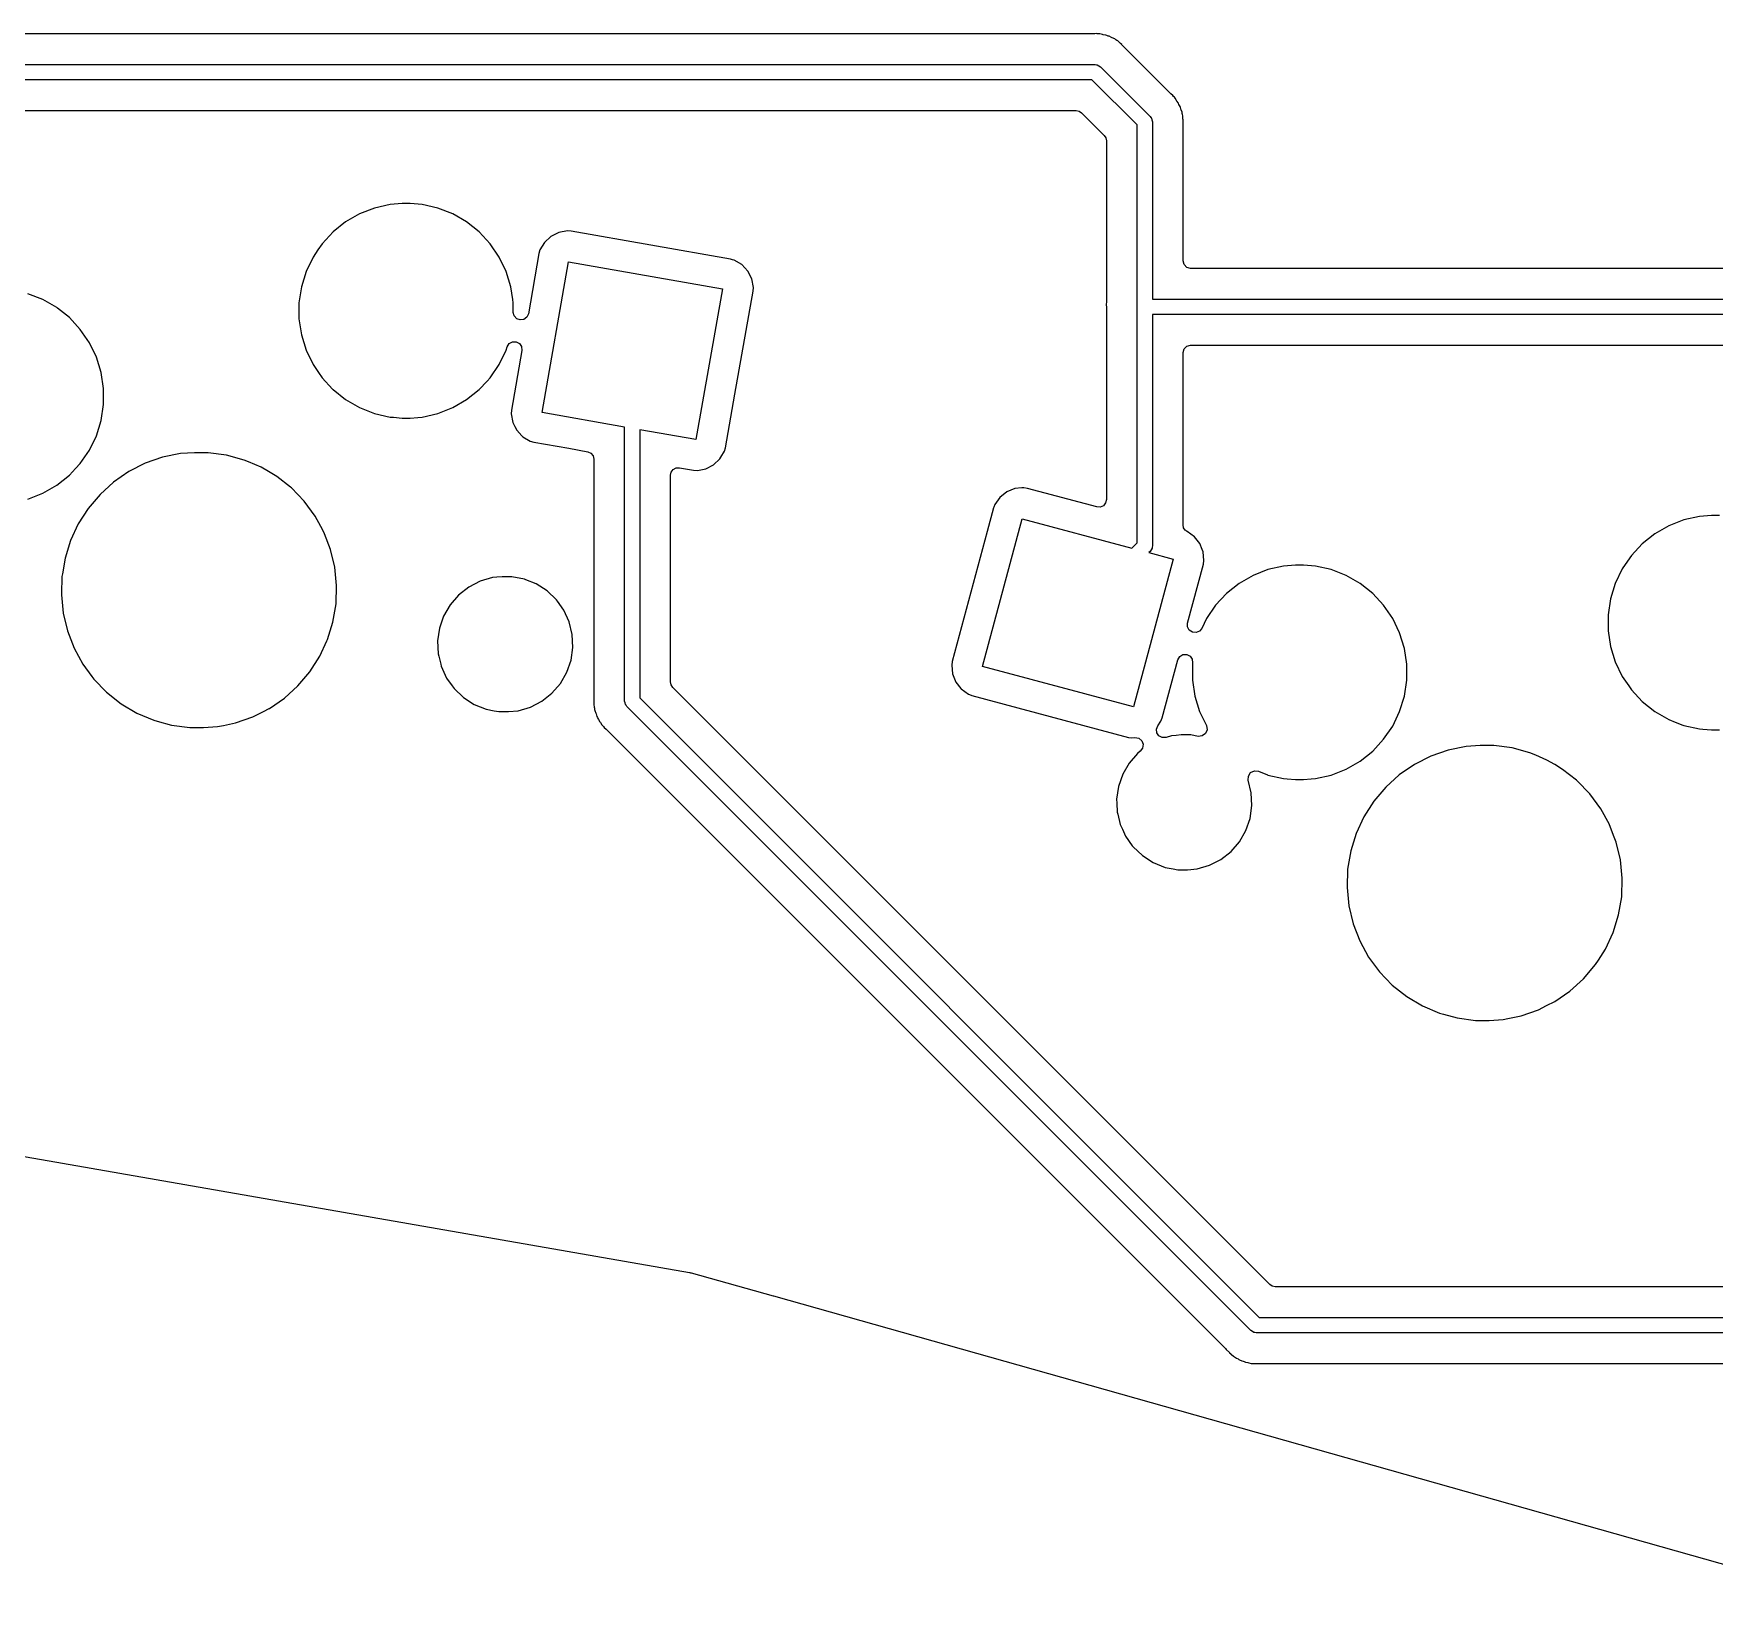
# Model space of a CAD drawing. Extents: x 100.2 to 199.4, y -159.8 to -70.5.
# Drawn here: x 140.3 to 167.76, y -151.5 to -126.04 of the extents above; entities that cross this region are included whole.
import ezdxf

# ---------------------------------------------------------------- set-up
doc = ezdxf.new("R2010")
doc.units = 0
doc.layers.add('BLACK', color=7, linetype='CONTINUOUS')

msp = doc.modelspace()

# ---------------------------------------------------------------- linework, layer by layer
at = {"layer": 'BLACK', "linetype": 'CONTINUOUS'}
for p, q in [((157.605, -126.044), (136.673, -126.044)), ((157.616, -126.044), (157.605, -126.044)), ((157.634, -126.042), (157.616, -126.044)), ((157.66, -126.04), (157.634, -126.042)), ((157.672, -126.042), (157.66, -126.04)), ((157.66, -126.04), (157.66, -126.04)), ((157.68, -126.043), (157.672, -126.042)), ((157.699, -126.044), (157.68, -126.043)), ((157.719, -126.044), (157.699, -126.044)), ((157.761, -126.055), (157.719, -126.044)), ((157.773, -126.058), (157.761, -126.055)), ((157.816, -126.065), (157.773, -126.058)), ((157.834, -126.073), (157.816, -126.065)), ((157.853, -126.079), (157.834, -126.073)), ((157.872, -126.084), (157.853, -126.079)), ((157.91, -126.105), (157.872, -126.084)), ((157.921, -126.11), (157.91, -126.105)), ((157.961, -126.127), (157.921, -126.11)), ((157.977, -126.14), (157.961, -126.127)), ((157.993, -126.15), (157.977, -126.14)), ((158.011, -126.16), (157.993, -126.15)), ((158.042, -126.19), (158.011, -126.16)), ((158.051, -126.197), (158.042, -126.19)), ((158.054, -126.2), (158.051, -126.197)), ((158.074, -126.219), (158.054, -126.2)), ((158.077, -126.222), (158.074, -126.219)), ((158.128, -126.27), (158.077, -126.222)), ((158.141, -126.286), (158.128, -126.27)), ((158.867, -127.013), (158.141, -126.286)), ((136.59, -126.545), (157.64, -126.545)), ((157.64, -126.545), (157.662, -126.548)), ((157.662, -126.548), (157.667, -126.548)), ((157.667, -126.548), (157.669, -126.549)), ((157.669, -126.549), (157.675, -126.55)), ((157.675, -126.55), (157.701, -126.567)), ((157.701, -126.567), (157.728, -126.582)), ((157.588, -126.795), (136.642, -126.795)), ((158.325, -127.532), (157.588, -126.795)), ((157.728, -126.582), (158.538, -127.392)), ((158.876, -127.021), (158.867, -127.013)), ((158.91, -127.048), (158.876, -127.021)), ((158.921, -127.065), (158.91, -127.048)), ((158.934, -127.079), (158.921, -127.065)), ((158.948, -127.094), (158.934, -127.079)), ((158.97, -127.131), (158.948, -127.094)), ((136.9, -127.295), (157.33, -127.295)), ((157.33, -127.295), (157.377, -127.305)), ((157.377, -127.305), (157.417, -127.332)), ((157.417, -127.332), (157.788, -127.703)), ((158.977, -127.141), (158.97, -127.131)), ((159.002, -127.176), (158.977, -127.141)), ((159.01, -127.195), (159.002, -127.176)), ((159.018, -127.212), (159.01, -127.195)), ((159.029, -127.23), (159.018, -127.212)), ((159.032, -127.242), (159.029, -127.23)), ((159.041, -127.272), (159.032, -127.242)), ((159.045, -127.283), (159.041, -127.272)), ((159.061, -127.323), (159.045, -127.283)), ((159.063, -127.343), (159.061, -127.323)), ((159.067, -127.362), (159.063, -127.343)), ((159.073, -127.381), (159.067, -127.362)), ((159.074, -127.425), (159.073, -127.381)), ((158.325, -130.67), (158.325, -127.532)), ((158.538, -127.392), (158.552, -127.409)), ((158.552, -127.409), (158.555, -127.412)), ((158.555, -127.412), (158.556, -127.415)), ((158.556, -127.415), (158.56, -127.42)), ((158.56, -127.42), (158.566, -127.45)), ((158.566, -127.45), (158.575, -127.48)), ((158.575, -127.48), (158.575, -130.375)), ((159.075, -127.437), (159.074, -127.425)), ((159.076, -127.441), (159.075, -127.437)), ((159.076, -127.468), (159.076, -127.441)), ((159.076, -127.472), (159.076, -127.468)), ((159.078, -127.542), (159.076, -127.472)), ((159.076, -127.563), (159.078, -127.542)), ((159.076, -129.75), (159.076, -127.563)), ((157.788, -127.703), (157.815, -127.743)), ((157.815, -127.743), (157.825, -127.79)), ((157.825, -127.79), (157.825, -130.429)), ((145.624, -128.985), (145.397, -129.116)), ((145.868, -128.889), (145.624, -128.985)), ((146.124, -128.83), (145.868, -128.889)), ((146.32, -128.816), (146.124, -128.83)), ((146.451, -128.816), (146.32, -128.816)), ((146.32, -128.816), (146.32, -128.816)), ((146.647, -128.83), (146.451, -128.816)), ((146.451, -128.816), (146.451, -128.816)), ((146.903, -128.889), (146.647, -128.83)), ((147.147, -128.985), (146.903, -128.889)), ((147.374, -129.116), (147.147, -128.985)), ((145.192, -129.279), (145.013, -129.472)), ((145.397, -129.116), (145.192, -129.279)), ((147.58, -129.279), (147.374, -129.116)), ((147.374, -129.116), (147.374, -129.116)), ((147.758, -129.472), (147.58, -129.279)), ((147.58, -129.279), (147.58, -129.279)), ((147.58, -129.279), (147.58, -129.279)), ((148.878, -129.286), (148.75, -129.351)), ((149.02, -129.26), (148.878, -129.286)), ((149.08, -129.264), (149.02, -129.26)), ((151.685, -129.723), (149.08, -129.264)), ((144.944, -129.573), (144.865, -129.689)), ((145.013, -129.472), (144.944, -129.573)), ((147.906, -129.689), (147.758, -129.472)), ((147.758, -129.472), (147.758, -129.472)), ((147.758, -129.472), (147.758, -129.472)), ((148.572, -129.573), (148.555, -129.631)), ((148.645, -129.449), (148.572, -129.573)), ((148.75, -129.351), (148.645, -129.449)), ((144.865, -129.689), (144.751, -129.925)), ((148.02, -129.925), (147.906, -129.689)), ((148.555, -129.631), (148.382, -130.614)), ((148.606, -132.227), (149.04, -129.765)), ((149.04, -129.765), (151.551, -130.208)), ((151.718, -129.733), (151.685, -129.723)), ((151.743, -129.74), (151.718, -129.733)), ((151.867, -129.813), (151.743, -129.74)), ((151.743, -129.74), (151.743, -129.74)), ((151.743, -129.74), (151.743, -129.74)), ((151.965, -129.918), (151.867, -129.813)), ((159.092, -129.812), (159.076, -129.75)), ((159.137, -129.858), (159.092, -129.812)), ((159.2, -129.874), (159.137, -129.858)), ((144.751, -129.925), (144.674, -130.176)), ((148.097, -130.176), (148.02, -129.925)), ((152.03, -130.046), (151.965, -129.918)), ((151.965, -129.918), (151.965, -129.918)), ((152.057, -130.188), (152.03, -130.046)), ((171.065, -129.874), (159.2, -129.874)), ((140.453, -130.383), (140.208, -130.288)), ((140.68, -130.515), (140.453, -130.383)), ((144.674, -130.176), (144.635, -130.435)), ((148.128, -130.383), (148.097, -130.176)), ((148.136, -130.435), (148.128, -130.383)), ((151.551, -130.208), (151.117, -132.67)), ((151.757, -131.926), (152.052, -130.248)), ((152.052, -130.248), (152.057, -130.188)), ((158.575, -130.375), (171.1, -130.375)), ((140.691, -130.524), (140.68, -130.515)), ((140.885, -130.678), (140.691, -130.524)), ((141.063, -130.871), (140.885, -130.678)), ((140.885, -130.678), (140.885, -130.678)), ((140.885, -130.678), (140.885, -130.678)), ((144.635, -130.435), (144.635, -130.697)), ((148.136, -130.592), (148.136, -130.435)), ((148.151, -130.651), (148.136, -130.592)), ((148.192, -130.696), (148.151, -130.651)), ((148.357, -130.669), (148.309, -130.706)), ((148.382, -130.614), (148.357, -130.669)), ((157.822, -130.452), (157.821, -130.46)), ((157.821, -130.46), (157.824, -130.516)), ((157.825, -130.429), (157.822, -130.452)), ((157.824, -130.516), (157.825, -130.524)), ((157.825, -130.524), (157.825, -133.65)), ((158.325, -134.355), (158.325, -130.67)), ((171.048, -130.625), (158.575, -130.625)), ((158.575, -130.625), (158.575, -130.67)), ((158.575, -130.67), (158.575, -134.407)), ((141.211, -131.087), (141.063, -130.871)), ((141.063, -130.871), (141.063, -130.871)), ((141.063, -130.871), (141.063, -130.871)), ((144.635, -130.697), (144.674, -130.957)), ((144.674, -130.957), (144.751, -131.208)), ((148.249, -130.716), (148.192, -130.696)), ((148.309, -130.706), (148.249, -130.716)), ((141.325, -131.324), (141.211, -131.087)), ((144.751, -131.208), (144.865, -131.444)), ((147.906, -131.444), (148.02, -131.208)), ((148.02, -131.208), (148.036, -131.155)), ((148.036, -131.155), (148.068, -131.102)), ((148.068, -131.102), (148.122, -131.072)), ((148.276, -131.213), (148.105, -132.187)), ((148.122, -131.072), (148.183, -131.071)), ((148.183, -131.071), (148.238, -131.1)), ((148.238, -131.1), (148.272, -131.151)), ((148.272, -131.151), (148.276, -131.213)), ((159.076, -131.249), (159.092, -131.188)), ((159.092, -131.188), (159.137, -131.142)), ((159.137, -131.142), (159.2, -131.125)), ((159.2, -131.125), (170.79, -131.125)), ((141.402, -131.574), (141.325, -131.324)), ((144.865, -131.444), (144.954, -131.574)), ((147.758, -131.661), (147.906, -131.444)), ((159.076, -134.06), (159.076, -131.249)), ((141.441, -131.834), (141.402, -131.574)), ((144.954, -131.574), (145.013, -131.661)), ((145.013, -131.661), (145.183, -131.844)), ((147.58, -131.853), (147.707, -131.716)), ((147.707, -131.716), (147.758, -131.661)), ((147.758, -131.661), (147.758, -131.661)), ((147.758, -131.661), (147.758, -131.661)), ((141.441, -132.096), (141.441, -131.834)), ((145.183, -131.844), (145.192, -131.853)), ((145.192, -131.853), (145.397, -132.017)), ((145.397, -132.017), (145.624, -132.148)), ((147.147, -132.148), (147.374, -132.017)), ((147.374, -132.017), (147.58, -131.853)), ((151.602, -132.804), (151.757, -131.926)), ((141.402, -132.356), (141.441, -132.096)), ((145.624, -132.148), (145.868, -132.244)), ((145.868, -132.244), (146.124, -132.302)), ((146.124, -132.302), (146.18, -132.306)), ((146.18, -132.306), (146.32, -132.317)), ((146.32, -132.317), (146.32, -132.317)), ((146.32, -132.317), (146.451, -132.317)), ((146.451, -132.317), (146.574, -132.308)), ((146.451, -132.317), (146.451, -132.317)), ((146.574, -132.308), (146.647, -132.302)), ((146.647, -132.302), (146.903, -132.244)), ((146.903, -132.244), (147.147, -132.148)), ((148.105, -132.187), (148.101, -132.247)), ((148.101, -132.247), (148.127, -132.389)), ((149.954, -132.465), (148.606, -132.227)), ((141.211, -132.843), (141.325, -132.606)), ((141.325, -132.606), (141.402, -132.356)), ((148.127, -132.389), (148.127, -132.389)), ((148.127, -132.389), (148.16, -132.454)), ((148.16, -132.454), (148.192, -132.517)), ((148.192, -132.517), (148.275, -132.606)), ((148.275, -132.606), (148.29, -132.622)), ((149.954, -136.939), (149.954, -132.465)), ((151.117, -132.67), (150.204, -132.509)), ((150.204, -132.509), (150.204, -136.887)), ((141.063, -133.059), (141.211, -132.843)), ((148.29, -132.622), (148.414, -132.695)), ((148.414, -132.695), (148.472, -132.712)), ((148.472, -132.712), (148.472, -132.712)), ((148.472, -132.712), (148.472, -132.712)), ((148.472, -132.712), (149.041, -132.812)), ((149.041, -132.812), (149.351, -132.867)), ((149.351, -132.867), (149.403, -132.889)), ((151.528, -132.959), (151.585, -132.861)), ((151.585, -132.861), (151.602, -132.804)), ((140.885, -133.252), (140.985, -133.144)), ((140.985, -133.144), (141.063, -133.059)), ((141.063, -133.059), (141.063, -133.059)), ((141.063, -133.059), (141.063, -133.059)), ((142.124, -133.057), (141.856, -133.193)), ((142.408, -132.958), (142.124, -133.057)), ((142.702, -132.899), (142.408, -132.958)), ((142.927, -132.884), (142.702, -132.899)), ((143.152, -132.884), (142.927, -132.884)), ((142.927, -132.884), (142.927, -132.884)), ((143.45, -132.924), (143.152, -132.884)), ((143.74, -133.003), (143.45, -132.924)), ((143.45, -132.924), (143.45, -132.924)), ((143.45, -132.924), (143.45, -132.924)), ((143.81, -133.033), (143.74, -133.003)), ((144.017, -133.12), (143.81, -133.033)), ((144.139, -133.193), (144.017, -133.12)), ((149.403, -132.889), (149.44, -132.933)), ((149.44, -132.933), (149.453, -132.989)), ((149.453, -132.989), (149.453, -136.856)), ((150.748, -133.158), (150.796, -133.133)), ((150.796, -133.133), (150.85, -133.131)), ((150.85, -133.131), (151.077, -133.171)), ((151.173, -133.169), (151.279, -133.149)), ((151.279, -133.149), (151.407, -133.084)), ((151.407, -133.084), (151.512, -132.986)), ((151.512, -132.986), (151.528, -132.959)), ((140.453, -133.547), (140.68, -133.415)), ((140.68, -133.415), (140.885, -133.252)), ((141.608, -133.363), (141.385, -133.564)), ((141.856, -133.193), (141.608, -133.363)), ((144.275, -133.273), (144.139, -133.193)), ((144.496, -133.448), (144.275, -133.273)), ((150.704, -133.253), (150.716, -133.201)), ((150.704, -136.628), (150.704, -133.253)), ((150.716, -133.201), (150.748, -133.158)), ((151.077, -133.171), (151.137, -133.175)), ((151.137, -133.175), (151.173, -133.169)), ((151.137, -133.175), (151.137, -133.175)), ((151.137, -133.175), (151.137, -133.175)), ((140.208, -133.642), (140.453, -133.547)), ((141.385, -133.564), (141.191, -133.794)), ((144.511, -133.46), (144.496, -133.448)), ((144.72, -133.676), (144.511, -133.46)), ((144.898, -133.918), (144.72, -133.676)), ((156.084, -133.613), (156.001, -133.73)), ((156.197, -133.524), (156.084, -133.613)), ((156.331, -133.47), (156.197, -133.524)), ((156.442, -133.46), (156.331, -133.47)), ((156.474, -133.457), (156.442, -133.46)), ((156.533, -133.466), (156.474, -133.457)), ((156.474, -133.457), (156.474, -133.457)), ((157.668, -133.77), (156.533, -133.466)), ((156.533, -133.466), (156.533, -133.466)), ((156.533, -133.466), (156.533, -133.466)), ((157.812, -133.705), (157.776, -133.749)), ((157.825, -133.65), (157.812, -133.705)), ((141.191, -133.794), (141.029, -134.047)), ((144.992, -134.088), (144.898, -133.918)), ((155.803, -136.376), (156.45, -133.962)), ((155.979, -133.786), (155.875, -134.172)), ((155.984, -133.772), (155.979, -133.786)), ((156.001, -133.73), (155.984, -133.772)), ((156.45, -133.962), (158.239, -134.441)), ((157.725, -133.772), (157.668, -133.77)), ((157.776, -133.749), (157.725, -133.772)), ((167.51, -133.924), (167.254, -133.982)), ((167.706, -133.909), (167.51, -133.924)), ((167.837, -133.909), (167.706, -133.909)), ((167.706, -133.909), (167.706, -133.909)), ((141.029, -134.047), (140.903, -134.32)), ((145.042, -134.181), (144.992, -134.088)), ((145.053, -134.209), (145.042, -134.181)), ((145.15, -134.462), (145.053, -134.209)), ((155.875, -134.172), (155.307, -136.293)), ((159.085, -134.109), (159.076, -134.06)), ((159.113, -134.149), (159.085, -134.109)), ((159.133, -134.162), (159.113, -134.149)), ((159.132, -134.163), (159.133, -134.162)), ((159.145, -134.172), (159.132, -134.163)), ((159.262, -134.256), (159.145, -134.172)), ((159.145, -134.172), (159.145, -134.172)), ((166.782, -134.209), (166.577, -134.373)), ((167.01, -134.078), (166.782, -134.209)), ((167.254, -133.982), (167.01, -134.078)), ((140.903, -134.32), (140.814, -134.607)), ((145.22, -134.754), (145.15, -134.462)), ((158.239, -134.441), (158.325, -134.355)), ((158.538, -134.496), (158.518, -134.516)), ((158.518, -134.516), (158.913, -134.622)), ((158.553, -134.468), (158.538, -134.496)), ((158.57, -134.442), (158.553, -134.468)), ((158.571, -134.436), (158.57, -134.442)), ((158.572, -134.434), (158.571, -134.436)), ((158.575, -134.407), (158.572, -134.429)), ((158.572, -134.429), (158.572, -134.434)), ((159.351, -134.369), (159.262, -134.256)), ((159.262, -134.256), (159.262, -134.256)), ((159.388, -134.462), (159.351, -134.369)), ((159.405, -134.502), (159.388, -134.462)), ((159.418, -134.646), (159.405, -134.502)), ((166.577, -134.373), (166.399, -134.565)), ((140.814, -134.607), (140.771, -134.861)), ((145.25, -135.053), (145.22, -134.754)), ((158.913, -134.622), (158.266, -137.036)), ((159.151, -135.666), (159.409, -134.705)), ((159.409, -134.705), (159.418, -134.646)), ((160.463, -134.792), (160.219, -134.888)), ((160.719, -134.734), (160.463, -134.792)), ((160.915, -134.719), (160.719, -134.734)), ((161.046, -134.719), (160.915, -134.719)), ((160.915, -134.719), (160.915, -134.719)), ((161.242, -134.734), (161.046, -134.719)), ((161.046, -134.719), (161.046, -134.719)), ((161.498, -134.792), (161.242, -134.734)), ((161.742, -134.888), (161.498, -134.792)), ((166.251, -134.782), (166.137, -135.018)), ((166.338, -134.655), (166.251, -134.782)), ((166.399, -134.565), (166.338, -134.655)), ((140.764, -134.903), (140.754, -135.19)), ((140.771, -134.861), (140.764, -134.903)), ((145.24, -135.353), (145.25, -135.053)), ((147.594, -134.983), (147.407, -135.079)), ((147.795, -134.924), (147.594, -134.983)), ((147.865, -134.917), (147.795, -134.924)), ((147.952, -134.909), (147.865, -134.917)), ((148.11, -134.909), (147.952, -134.909)), ((148.317, -134.949), (148.11, -134.909)), ((148.11, -134.909), (148.11, -134.909)), ((148.34, -134.958), (148.317, -134.949)), ((148.317, -134.949), (148.317, -134.949)), ((148.317, -134.949), (148.317, -134.949)), ((148.512, -135.027), (148.34, -134.958)), ((148.689, -135.14), (148.512, -135.027)), ((159.991, -135.019), (159.786, -135.183)), ((160.219, -134.888), (159.991, -135.019)), ((161.778, -134.909), (161.742, -134.888)), ((161.742, -134.888), (161.742, -134.888)), ((161.742, -134.888), (161.742, -134.888)), ((161.969, -135.019), (161.778, -134.909)), ((162.174, -135.183), (161.969, -135.019)), ((161.969, -135.019), (161.969, -135.019)), ((166.137, -135.018), (166.06, -135.269)), ((140.754, -135.19), (140.754, -135.203)), ((140.754, -135.203), (140.784, -135.502)), ((145.19, -135.649), (145.24, -135.353)), ((147.241, -135.209), (147.104, -135.368)), ((147.407, -135.079), (147.241, -135.209)), ((148.841, -135.286), (148.689, -135.14)), ((148.689, -135.14), (148.689, -135.14)), ((148.689, -135.14), (148.689, -135.14)), ((148.857, -135.307), (148.841, -135.286)), ((148.963, -135.457), (148.857, -135.307)), ((159.786, -135.183), (159.608, -135.375)), ((162.353, -135.375), (162.174, -135.183)), ((162.174, -135.183), (162.174, -135.183)), ((162.174, -135.183), (162.174, -135.183)), ((166.06, -135.269), (166.021, -135.529)), ((140.784, -135.502), (140.854, -135.794)), ((146.998, -135.551), (146.93, -135.749)), ((147.104, -135.368), (146.998, -135.551)), ((149.05, -135.648), (148.963, -135.457)), ((148.963, -135.457), (148.963, -135.457)), ((148.963, -135.457), (148.963, -135.457)), ((159.46, -135.592), (159.383, -135.752)), ((159.608, -135.375), (159.46, -135.592)), ((162.501, -135.592), (162.353, -135.375)), ((162.353, -135.375), (162.353, -135.375)), ((162.353, -135.375), (162.353, -135.375)), ((162.614, -135.828), (162.501, -135.592)), ((166.021, -135.529), (166.021, -135.791)), ((140.854, -135.794), (140.962, -136.075)), ((145.101, -135.936), (145.19, -135.649)), ((146.93, -135.749), (146.9, -135.957)), ((149.1, -135.853), (149.05, -135.648)), ((149.11, -136.063), (149.1, -135.853)), ((159.15, -135.727), (159.151, -135.666)), ((159.178, -135.78), (159.15, -135.727)), ((159.228, -135.815), (159.178, -135.78)), ((159.288, -135.821), (159.228, -135.815)), ((159.344, -135.799), (159.288, -135.821)), ((159.383, -135.752), (159.344, -135.799)), ((162.692, -136.079), (162.614, -135.828)), ((166.021, -135.791), (166.06, -136.05)), ((140.962, -136.075), (141.106, -136.338)), ((144.975, -136.209), (145.091, -135.957)), ((145.091, -135.957), (145.101, -135.936)), ((146.9, -135.957), (146.91, -136.168)), ((146.91, -136.168), (146.92, -136.209)), ((149.08, -136.271), (149.11, -136.063)), ((162.731, -136.338), (162.692, -136.079)), ((166.06, -136.05), (166.137, -136.301)), ((141.106, -136.338), (141.253, -136.537)), ((144.813, -136.462), (144.975, -136.209)), ((146.92, -136.209), (146.951, -136.338)), ((146.951, -136.338), (146.959, -136.372)), ((146.959, -136.372), (147.047, -136.563)), ((149.011, -136.47), (149.08, -136.271)), ((155.307, -136.293), (155.298, -136.352)), ((155.298, -136.352), (155.312, -136.496)), ((158.266, -137.036), (155.803, -136.376)), ((158.737, -137.212), (158.991, -136.266)), ((158.991, -136.266), (159.021, -136.212)), ((159.021, -136.212), (159.074, -136.18)), ((159.074, -136.18), (159.136, -136.177)), ((159.136, -136.177), (159.191, -136.204)), ((159.191, -136.204), (159.227, -136.255)), ((159.227, -136.255), (159.233, -136.317)), ((159.233, -136.317), (159.23, -136.338)), ((159.23, -136.338), (159.23, -136.338)), ((159.23, -136.338), (159.23, -136.601)), ((162.731, -136.601), (162.731, -136.338)), ((166.137, -136.301), (166.251, -136.537)), ((141.253, -136.537), (141.284, -136.58)), ((141.284, -136.58), (141.493, -136.796)), ((144.396, -136.893), (144.619, -136.692)), ((144.619, -136.692), (144.813, -136.462)), ((147.047, -136.563), (147.138, -136.692)), ((147.138, -136.692), (147.169, -136.735)), ((148.768, -136.811), (148.906, -136.652)), ((148.906, -136.652), (149.011, -136.47)), ((150.714, -136.676), (150.704, -136.628)), ((150.74, -136.716), (150.714, -136.676)), ((154.009, -139.984), (150.74, -136.716)), ((155.312, -136.496), (155.365, -136.629)), ((155.365, -136.629), (155.448, -136.735)), ((159.23, -136.601), (159.269, -136.86)), ((162.692, -136.86), (162.731, -136.601)), ((166.251, -136.537), (166.356, -136.692)), ((166.356, -136.692), (166.399, -136.754)), ((141.493, -136.796), (141.729, -136.983)), ((141.729, -136.983), (141.987, -137.136)), ((144.153, -137.06), (144.396, -136.893)), ((147.169, -136.735), (147.321, -136.88)), ((147.321, -136.88), (147.321, -136.88)), ((147.321, -136.88), (147.321, -136.88)), ((147.321, -136.88), (147.498, -136.994)), ((147.498, -136.994), (147.498, -136.994)), ((147.498, -136.994), (147.693, -137.072)), ((148.416, -137.037), (148.603, -136.941)), ((148.603, -136.941), (148.768, -136.811)), ((149.453, -136.856), (149.451, -136.876)), ((149.451, -136.876), (149.453, -136.946)), ((149.453, -136.946), (149.453, -136.95)), ((149.453, -136.95), (149.453, -136.978)), ((149.453, -136.978), (149.454, -136.982)), ((149.454, -136.982), (149.454, -136.994)), ((149.454, -136.994), (149.456, -137.037)), ((149.962, -136.968), (149.954, -136.939)), ((149.969, -136.998), (149.962, -136.968)), ((149.973, -137.004), (149.969, -136.998)), ((150.204, -136.887), (160.322, -147.005)), ((155.448, -136.735), (155.454, -136.742)), ((155.454, -136.742), (155.571, -136.826)), ((155.571, -136.826), (155.571, -136.826)), ((155.571, -136.826), (155.571, -136.826)), ((155.571, -136.826), (155.614, -136.843)), ((155.614, -136.843), (155.627, -136.848)), ((155.627, -136.848), (158.183, -137.532)), ((159.269, -136.86), (159.346, -137.111)), ((162.614, -137.111), (162.692, -136.86)), ((166.399, -136.754), (166.577, -136.946)), ((166.577, -136.946), (166.577, -136.947)), ((166.577, -136.947), (166.782, -137.11)), ((141.987, -137.136), (142.264, -137.253)), ((142.264, -137.253), (142.264, -137.253)), ((142.264, -137.253), (142.264, -137.253)), ((142.264, -137.253), (142.32, -137.268)), ((142.32, -137.268), (142.554, -137.332)), ((143.596, -137.297), (143.88, -137.199)), ((143.88, -137.199), (144.053, -137.112)), ((144.053, -137.112), (144.148, -137.063)), ((144.148, -137.063), (144.153, -137.06)), ((147.693, -137.072), (147.822, -137.097)), ((147.822, -137.097), (147.9, -137.112)), ((147.9, -137.112), (147.9, -137.112)), ((147.9, -137.112), (148.057, -137.112)), ((148.057, -137.112), (148.214, -137.097)), ((148.057, -137.112), (148.057, -137.112)), ((148.214, -137.097), (148.416, -137.037)), ((149.456, -137.037), (149.461, -137.056)), ((149.461, -137.056), (149.465, -137.075)), ((149.465, -137.075), (149.468, -137.095)), ((149.468, -137.095), (149.484, -137.136)), ((149.484, -137.136), (149.488, -137.147)), ((149.488, -137.147), (149.5, -137.189)), ((149.5, -137.189), (149.51, -137.206)), ((149.51, -137.206), (149.519, -137.224)), ((149.519, -137.224), (149.526, -137.242)), ((149.526, -137.242), (149.526, -137.242)), ((149.526, -137.242), (149.552, -137.278)), ((149.973, -137.006), (149.973, -137.004)), ((149.977, -137.009), (149.973, -137.006)), ((149.99, -137.027), (149.977, -137.009)), ((160.182, -147.218), (149.99, -137.027)), ((158.662, -137.343), (158.716, -137.268)), ((158.716, -137.268), (158.737, -137.212)), ((159.346, -137.111), (159.457, -137.341)), ((162.501, -137.347), (162.614, -137.111)), ((166.782, -137.11), (167.01, -137.241)), ((167.01, -137.241), (167.114, -137.282)), ((142.554, -137.332), (142.852, -137.372)), ((142.852, -137.372), (143.077, -137.372)), ((143.077, -137.372), (143.302, -137.357)), ((143.077, -137.372), (143.077, -137.372)), ((143.302, -137.357), (143.401, -137.337)), ((143.401, -137.337), (143.596, -137.297)), ((149.552, -137.278), (149.558, -137.287)), ((149.558, -137.287), (149.58, -137.325)), ((149.58, -137.325), (149.58, -137.325)), ((149.58, -137.325), (149.58, -137.325)), ((149.58, -137.325), (149.595, -137.339)), ((149.595, -137.339), (149.607, -137.354)), ((149.607, -137.354), (149.619, -137.37)), ((149.619, -137.37), (149.653, -137.398)), ((149.653, -137.398), (149.661, -137.406)), ((149.661, -137.406), (159.769, -147.514)), ((158.183, -137.532), (158.242, -137.542)), ((158.242, -137.542), (158.29, -137.537)), ((158.242, -137.542), (158.242, -137.542)), ((158.242, -137.542), (158.242, -137.542)), ((158.29, -137.537), (158.352, -137.547)), ((158.352, -137.547), (158.401, -137.587)), ((158.64, -137.4), (158.662, -137.343)), ((158.648, -137.46), (158.64, -137.4)), ((158.683, -137.51), (158.648, -137.46)), ((158.737, -137.536), (158.683, -137.51)), ((158.798, -137.534), (158.737, -137.536)), ((158.887, -137.508), (158.798, -137.534)), ((158.965, -137.5), (158.887, -137.508)), ((159.044, -137.493), (158.965, -137.5)), ((159.201, -137.493), (159.044, -137.493)), ((159.322, -137.516), (159.201, -137.493)), ((159.201, -137.493), (159.201, -137.493)), ((159.389, -137.51), (159.322, -137.516)), ((159.443, -137.47), (159.389, -137.51)), ((159.468, -137.407), (159.443, -137.47)), ((159.457, -137.341), (159.468, -137.407)), ((162.353, -137.564), (162.501, -137.347)), ((167.114, -137.282), (167.242, -137.332)), ((167.242, -137.332), (167.254, -137.337)), ((167.254, -137.337), (167.51, -137.395)), ((167.51, -137.395), (167.566, -137.4)), ((167.566, -137.4), (167.706, -137.41)), ((167.706, -137.41), (167.706, -137.41)), ((167.706, -137.41), (167.837, -137.41)), ((158.333, -137.794), (158.195, -137.953)), ((158.378, -137.758), (158.333, -137.794)), ((158.416, -137.708), (158.378, -137.758)), ((158.401, -137.587), (158.425, -137.645)), ((158.425, -137.645), (158.416, -137.708)), ((161.969, -137.92), (162.174, -137.756)), ((162.174, -137.756), (162.309, -137.611)), ((162.309, -137.611), (162.353, -137.564)), ((162.353, -137.564), (162.353, -137.564)), ((162.353, -137.564), (162.353, -137.564)), ((163.409, -137.74), (163.125, -137.838)), ((163.703, -137.68), (163.409, -137.74)), ((163.928, -137.665), (163.703, -137.68)), ((164.153, -137.665), (163.928, -137.665)), ((163.928, -137.665), (163.928, -137.665)), ((164.451, -137.705), (164.153, -137.665)), ((164.741, -137.784), (164.451, -137.705)), ((164.451, -137.705), (164.451, -137.705)), ((164.451, -137.705), (164.451, -137.705)), ((164.837, -137.825), (164.741, -137.784)), ((158.195, -137.953), (158.09, -138.135)), ((160.18, -138.108), (160.241, -138.079)), ((160.241, -138.079), (160.307, -138.086)), ((160.307, -138.086), (160.455, -138.144)), ((161.498, -138.147), (161.742, -138.051)), ((161.742, -138.051), (161.969, -137.92)), ((162.857, -137.974), (162.609, -138.144)), ((163.125, -137.838), (162.857, -137.974)), ((165.018, -137.902), (164.837, -137.825)), ((165.147, -137.978), (165.018, -137.902)), ((165.276, -138.055), (165.147, -137.978)), ((165.501, -138.233), (165.276, -138.055)), ((158.021, -138.334), (157.991, -138.542)), ((158.09, -138.135), (158.021, -138.334)), ((160.141, -138.231), (160.144, -138.164)), ((160.142, -138.233), (160.141, -138.231)), ((160.191, -138.437), (160.142, -138.233)), ((160.142, -138.233), (160.142, -138.233)), ((160.144, -138.164), (160.18, -138.108)), ((160.455, -138.144), (160.463, -138.147)), ((160.463, -138.147), (160.719, -138.205)), ((160.719, -138.205), (160.775, -138.21)), ((160.775, -138.21), (160.915, -138.22)), ((160.915, -138.22), (160.915, -138.22)), ((160.915, -138.22), (161.046, -138.22)), ((161.046, -138.22), (161.168, -138.211)), ((161.046, -138.22), (161.046, -138.22)), ((161.168, -138.211), (161.242, -138.205)), ((161.242, -138.205), (161.498, -138.147)), ((162.386, -138.345), (162.192, -138.575)), ((162.609, -138.144), (162.386, -138.345)), ((165.512, -138.241), (165.501, -138.233)), ((165.721, -138.457), (165.512, -138.241)), ((157.991, -138.542), (157.991, -138.542)), ((157.991, -138.542), (157.994, -138.606)), ((157.994, -138.606), (158.001, -138.752)), ((160.171, -138.855), (160.201, -138.647)), ((160.201, -138.647), (160.191, -138.437)), ((162.192, -138.575), (162.03, -138.828)), ((165.899, -138.699), (165.721, -138.457)), ((158.001, -138.752), (158.009, -138.784)), ((158.009, -138.784), (158.051, -138.956)), ((160.103, -139.054), (160.171, -138.855)), ((162.03, -138.828), (161.904, -139.101)), ((166.04, -138.956), (165.899, -138.699)), ((158.051, -138.956), (158.085, -139.033)), ((158.085, -139.033), (158.138, -139.148)), ((158.138, -139.148), (158.247, -139.301)), ((159.997, -139.236), (160.103, -139.054)), ((161.904, -139.101), (161.815, -139.388)), ((166.044, -138.962), (166.04, -138.956)), ((166.12, -139.16), (166.044, -138.962)), ((166.152, -139.243), (166.12, -139.16)), ((158.247, -139.301), (158.26, -139.319)), ((158.26, -139.319), (158.412, -139.464)), ((158.412, -139.464), (158.412, -139.464)), ((158.412, -139.464), (158.412, -139.464)), ((158.412, -139.464), (158.589, -139.578)), ((159.694, -139.525), (159.86, -139.395)), ((159.86, -139.395), (159.997, -139.236)), ((161.815, -139.388), (161.765, -139.684)), ((166.221, -139.535), (166.152, -139.243)), ((158.589, -139.578), (158.589, -139.578)), ((158.589, -139.578), (158.784, -139.656)), ((158.784, -139.656), (158.913, -139.681)), ((158.913, -139.681), (158.991, -139.696)), ((158.991, -139.696), (158.991, -139.696)), ((158.991, -139.696), (159.149, -139.696)), ((159.149, -139.696), (159.306, -139.681)), ((159.149, -139.696), (159.149, -139.696)), ((159.306, -139.681), (159.507, -139.622)), ((159.507, -139.622), (159.694, -139.525)), ((161.765, -139.684), (161.755, -139.984)), ((166.251, -139.834), (166.221, -139.535)), ((160.493, -146.468), (154.009, -139.984)), ((161.755, -139.984), (161.785, -140.283)), ((166.241, -140.134), (166.251, -139.834)), ((161.785, -140.283), (161.855, -140.576)), ((166.191, -140.431), (166.241, -140.134)), ((166.102, -140.718), (166.191, -140.431)), ((161.855, -140.576), (161.963, -140.856)), ((165.976, -140.99), (166.102, -140.718)), ((161.963, -140.856), (162.107, -141.12)), ((165.86, -141.171), (165.976, -140.99)), ((162.107, -141.12), (162.253, -141.317)), ((162.253, -141.317), (162.285, -141.361)), ((162.285, -141.361), (162.494, -141.577)), ((165.62, -141.473), (165.814, -141.244)), ((165.814, -141.244), (165.86, -141.171)), ((162.494, -141.577), (162.73, -141.764)), ((165.397, -141.675), (165.62, -141.473)), ((162.73, -141.764), (162.989, -141.917)), ((162.989, -141.917), (163.265, -142.034)), ((164.881, -141.98), (165.015, -141.912)), ((165.015, -141.912), (165.149, -141.845)), ((165.149, -141.845), (165.397, -141.675)), ((165.149, -141.845), (165.149, -141.845)), ((163.265, -142.034), (163.265, -142.034)), ((163.265, -142.034), (163.265, -142.034)), ((163.265, -142.034), (163.329, -142.052)), ((163.329, -142.052), (163.555, -142.114)), ((163.555, -142.114), (163.853, -142.154)), ((163.853, -142.154), (164.078, -142.154)), ((164.078, -142.154), (164.303, -142.139)), ((164.078, -142.154), (164.078, -142.154)), ((164.303, -142.139), (164.38, -142.123)), ((164.38, -142.123), (164.597, -142.079)), ((164.597, -142.079), (164.881, -141.98)), ((151.014, -146.277), (137.9, -143.99)), ((151.021, -146.277), (151.014, -146.277)), ((151.024, -146.278), (151.021, -146.277)), ((151.036, -146.281), (151.024, -146.278)), ((151.04, -146.281), (151.036, -146.281)), ((151.047, -146.284), (151.04, -146.281)), ((152.389, -146.659), (151.047, -146.284)), ((160.533, -146.495), (160.493, -146.468)), ((160.58, -146.505), (160.533, -146.495)), ((168.595, -146.505), (160.58, -146.505)), ((152.39, -146.659), (152.389, -146.659)), ((152.39, -146.66), (152.39, -146.659)), ((152.39, -146.659), (152.39, -146.659)), ((157.81, -148.189), (152.39, -146.66)), ((160.322, -147.005), (168.63, -147.005)), ((160.209, -147.233), (160.182, -147.218)), ((160.235, -147.25), (160.209, -147.233)), ((160.241, -147.251), (160.235, -147.25)), ((160.243, -147.252), (160.241, -147.251)), ((160.248, -147.252), (160.243, -147.252)), ((160.27, -147.255), (160.248, -147.252)), ((168.578, -147.255), (160.27, -147.255)), ((159.769, -147.514), (159.782, -147.53)), ((159.782, -147.53), (159.833, -147.578)), ((159.833, -147.578), (159.836, -147.581)), ((159.836, -147.581), (159.856, -147.6)), ((159.856, -147.6), (159.859, -147.603)), ((159.859, -147.603), (159.868, -147.61)), ((159.868, -147.61), (159.899, -147.64)), ((159.899, -147.64), (159.917, -147.65)), ((159.917, -147.65), (159.933, -147.66)), ((159.933, -147.66), (159.945, -147.669)), ((159.945, -147.669), (159.949, -147.673)), ((159.949, -147.673), (159.974, -147.683)), ((159.974, -147.683), (159.989, -147.69)), ((159.989, -147.69), (160, -147.695)), ((160, -147.695), (160.038, -147.716)), ((160.038, -147.716), (160.057, -147.721)), ((160.057, -147.721), (160.076, -147.727)), ((160.076, -147.727), (160.094, -147.735)), ((160.094, -147.735), (160.137, -147.742)), ((160.137, -147.742), (160.149, -147.745)), ((160.149, -147.745), (160.191, -147.755)), ((160.191, -147.755), (160.211, -147.755)), ((160.211, -147.755), (160.23, -147.757)), ((160.23, -147.757), (160.25, -147.76)), ((160.25, -147.76), (160.294, -147.756)), ((160.294, -147.756), (160.305, -147.755)), ((160.305, -147.755), (168.32, -147.755)), ((169.514, -151.495), (157.81, -148.189))]:
    msp.add_line(p, q, dxfattribs=at)

doc.saveas('drawing.dxf')
